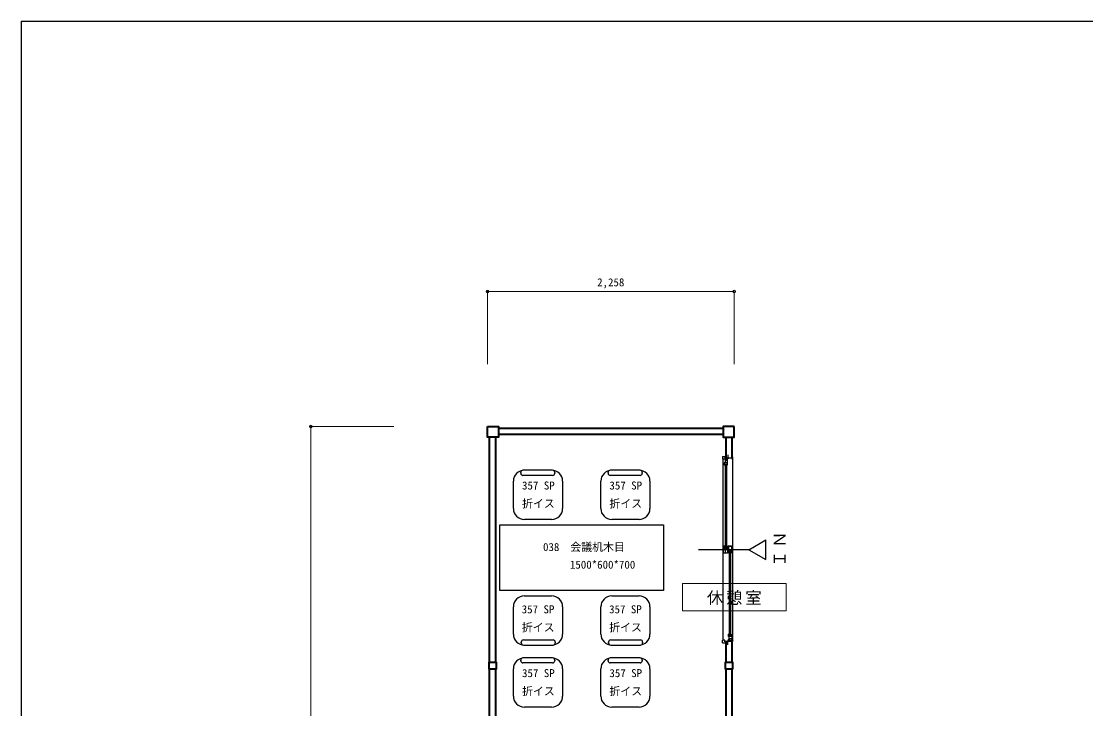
# Model space of a CAD drawing. Units: millimetres, scale not verified. Extents: x -9834 to 9831, y -7043 to 6939.
# Drawn here: x -9834 to -89, y 646 to 6939 of the extents above; entities that cross this region are included whole.
import ezdxf
from ezdxf.enums import TextEntityAlignment as Align

# ---------------------------------------------------------------- set-up
doc = ezdxf.new("R2010")
doc.units = ezdxf.units.MM
doc.header["$LTSCALE"] = 50
doc.header["$PDMODE"] = 32
doc.header["$PDSIZE"] = 25
for name, color, linetype, lineweight in [('0-0', 7, 'Continuous', 25), ('0-1', 7, 'Continuous', 25), ('0-2', 7, 'Continuous', 25), ('0-A', 4, 'Continuous', 18)]:
    doc.layers.add(name, color=color, linetype=linetype, lineweight=lineweight)
doc.styles.add('ＭＳ ゴシック', font='')
doc.styles.get('ＭＳ ゴシック').set_extended_font_data('MS Gothic')

msp = doc.modelspace()

# ---------------------------------------------------------------- linework, layer by layer
at = {"layer": '0-0'}
msp.add_line((-9834.22, 6939.35), (-9834.22, -6336.93), dxfattribs=at)
msp.add_lwpolyline([(-9834.22, 6939.35), (9827.94, 6939.35), (9827.94, -7043.08)], dxfattribs=at)
at = {"layer": '0-1', "color": 2, "lineweight": 40}
for p, q in [((-5545.83, 1072.77), (-5545.83, 3130.77)), ((-5490.83, 1072.77), (-5490.83, 3130.77)), ((-3407.83, 3210.77), (-5465.83, 3210.77)), ((-3407.83, 3155.77), (-5465.83, 3155.77)), ((-3382.83, 3130.77), (-3382.83, 2940.77)), ((-3327.83, 3130.77), (-3327.83, 2940.77)), ((-3382.83, 1262.77), (-3382.83, 1072.77)), ((-3327.83, 1262.77), (-3327.83, 1072.77)), ((-5545.83, -246.23), (-5545.83, 1007.77)), ((-5490.83, -246.23), (-5490.83, 1007.77)), ((-3382.83, 1007.77), (-3382.83, -246.23)), ((-3327.83, 1007.77), (-3327.83, -246.23))]:
    msp.add_line(p, q, dxfattribs=at)
at = {"layer": '0-1'}
for p, q in [((-3412.83, 2954.77), (-3412.83, 2929.77)), ((-3412.83, 2954.77), (-3382.83, 2954.77)), ((-3408.08, 2929.77), (-3412.83, 2929.77)), ((-3408.08, 1273.77), (-3408.08, 2929.77)), ((-3393.08, 2929.77), (-3408.08, 2929.77)), ((-3393.08, 2946.77), (-3393.08, 2929.77)), ((-3323.08, 2940.77), (-3393.08, 2940.77)), ((-3388.33, 2934.77), (-3388.33, 2896.32)), ((-3384.13, 2934.77), (-3388.33, 2934.77)), ((-3384.13, 2934.77), (-3384.13, 2917.52)), ((-3374.33, 2932.77), (-3374.83, 2927.77)), ((-3374.33, 2932.77), (-3374.33, 2940.77)), ((-3369.83, 2937.77), (-3369.83, 2935.77)), ((-3366.83, 2937.77), (-3369.83, 2937.77)), ((-3369.83, 2932.77), (-3369.83, 2930.77)), ((-3366.83, 2930.77), (-3369.83, 2930.77)), ((-3366.08, 2946.77), (-3369.08, 2946.77)), ((-3366.83, 2874.77), (-3366.83, 2937.77)), ((-3366.08, 2971.77), (-3366.08, 2940.77)), ((-3362.93, 2940.77), (-3362.93, 2932.77)), ((-3320.08, 2937.27), (-3323.58, 2940.77)), ((-3323.08, 2952.07), (-3323.08, 2940.77)), ((-3320.08, 1266.27), (-3320.08, 2937.27)), ((-3398.33, 2897.27), (-3398.33, 2874.77)), ((-3388.33, 2897.27), (-3398.33, 2897.27)), ((-3395.13, 2874.77), (-3398.33, 2874.77)), ((-3396.23, 2874.77), (-3394.83, 2874.77)), ((-3366.83, 2917.52), (-3388.33, 2917.52)), ((-3366.83, 2896.32), (-3388.33, 2896.32)), ((-3387.83, 2122.27), (-3387.83, 2886.77)), ((-3375.83, 2122.27), (-3375.83, 2886.77)), ((-3368.83, 2874.77), (-3366.83, 2874.77)), ((-3173.4, 2101.77), (-3016.56, 2192.32)), ((-3016.56, 2011.22), (-3016.56, 2192.32)), ((-3173.4, 2101.77), (-3633.42, 2101.77)), ((-3408.33, 2134.27), (-3408.33, 2069.27)), ((-3394.83, 2134.27), (-3408.33, 2134.27)), ((-3366.83, 2069.27), (-3408.33, 2069.27)), ((-3402.03, 2134.27), (-3402.03, 2113.27)), ((-3366.83, 2113.27), (-3402.03, 2113.27)), ((-3386.58, 2069.27), (-3386.58, 2113.27)), ((-3366.83, 2134.27), (-3368.83, 2134.27)), ((-3366.83, 2134.27), (-3366.83, 2069.27)), ((-3366.83, 2117.97), (-3361.23, 2117.97)), ((-3364.83, 2134.27), (-3327.83, 2134.27)), ((-3364.83, 2121.27), (-3364.83, 2134.27)), ((-3333.13, 2134.27), (-3364.33, 2134.27)), ((-3361.23, 2126.27), (-3361.23, 2117.97)), ((-3359.33, 2134.27), (-3359.33, 2069.27)), ((-3359.33, 2091.07), (-3327.83, 2091.07)), ((-3356.13, 2069.27), (-3359.33, 2069.27)), ((-3357.23, 2069.27), (-3355.83, 2069.27)), ((-3348.83, 1316.77), (-3348.83, 2081.27)), ((-3336.83, 1316.77), (-3336.83, 2081.27)), ((-3327.83, 2069.27), (-3329.83, 2069.27)), ((-3327.83, 2069.27), (-3327.83, 2134.27)), ((-3173.4, 2101.77), (-3016.56, 2011.22)), ((-3412.83, 1248.77), (-3412.83, 1273.77)), ((-3408.08, 1273.77), (-3412.83, 1273.77)), ((-3393.08, 1273.77), (-3408.08, 1273.77)), ((-3393.08, 1256.77), (-3393.08, 1273.77)), ((-3360.83, 1262.77), (-3360.83, 1275.27)), ((-3356.83, 1275.27), (-3360.83, 1275.27)), ((-3356.13, 1328.77), (-3359.33, 1328.77)), ((-3358.33, 1306.27), (-3353.33, 1306.27)), ((-3357.23, 1328.77), (-3355.83, 1328.77)), ((-3356.83, 1262.77), (-3356.83, 1275.27)), ((-3353.33, 1268.77), (-3353.33, 1307.22)), ((-3327.83, 1307.22), (-3353.33, 1307.22)), ((-3353.33, 1283.77), (-3353.33, 1306.27)), ((-3327.83, 1285.47), (-3353.33, 1285.47)), ((-3349.13, 1268.77), (-3353.33, 1268.77)), ((-3349.13, 1268.77), (-3349.13, 1285.47)), ((-3339.83, 1275.77), (-3339.33, 1270.78)), ((-3339.33, 1270.75), (-3339.33, 1262.77)), ((-3334.83, 1270.77), (-3334.83, 1272.77)), ((-3331.83, 1272.77), (-3334.83, 1272.77)), ((-3334.83, 1265.77), (-3334.83, 1267.77)), ((-3331.83, 1272.83), (-3327.83, 1283.76)), ((-3331.83, 1272.83), (-3331.83, 1265.77)), ((-3327.83, 1328.77), (-3329.83, 1328.77)), ((-3327.33, 1272.77), (-3328.83, 1272.77)), ((-3327.83, 1328.77), (-3327.83, 1283.76)), ((-3327.33, 1262.77), (-3327.33, 1272.77)), ((-3412.83, 1248.77), (-3382.83, 1248.77)), ((-3366.08, 1256.77), (-3369.08, 1256.77)), ((-3366.08, 1231.77), (-3366.08, 1262.77)), ((-3331.83, 1265.77), (-3334.83, 1265.77)), ((-3320.08, 1266.27), (-3323.58, 1262.77))]:
    msp.add_line(p, q, dxfattribs=at)
at = {"layer": '0-1', "color": 2, "lineweight": 40}
for points in [[(-5565.83, 3230.77), (-5465.83, 3230.77), (-5465.83, 3130.77), (-5565.83, 3130.77)], [(-3307.83, 3230.77), (-3407.83, 3230.77), (-3407.83, 3130.77), (-3307.83, 3130.77)], [(-5550.83, 1072.77), (-5485.83, 1072.77), (-5485.83, 1007.77), (-5550.83, 1007.77)], [(-3322.83, 1007.77), (-3387.83, 1007.77), (-3387.83, 1072.77), (-3322.83, 1072.77)]]:
    msp.add_lwpolyline(points, close=True, dxfattribs=at)
at = {"layer": '0-1'}
for points in [[(-3327.33, 2940.77), (-3327.33, 2930.77), (-3328.83, 2930.77)], [(-3353.83, 1306.27), (-3359.33, 1306.27), (-3359.33, 1328.77)], [(-3323.08, 1251.47), (-3323.08, 1262.77), (-3393.08, 1262.77)]]:
    msp.add_lwpolyline(points, dxfattribs=at)
msp.add_arc((-3339.63, 1270.75), 0.3, 0, 5.71059, dxfattribs=at)
at = {"layer": '0-2'}
for p, q in [((-4969.25, 2829.09), (-5241.52, 2829.09)), ((-4169.25, 2829.09), (-4441.52, 2829.09)), ((-5328.28, 2479.08), (-5328.28, 2729.09)), ((-5261.52, 2802.52), (-5261.52, 2809.08)), ((-4969.25, 2782.52), (-5241.52, 2782.52)), ((-4949.25, 2809.08), (-4949.25, 2802.52)), ((-4878.28, 2729.09), (-4878.28, 2479.08)), ((-4528.28, 2479.08), (-4528.28, 2729.09)), ((-4461.52, 2802.52), (-4461.52, 2809.08)), ((-4169.25, 2782.52), (-4441.52, 2782.52)), ((-4149.25, 2809.08), (-4149.25, 2802.52)), ((-4078.28, 2729.09), (-4078.28, 2479.08)), ((-4978.28, 2379.08), (-5228.28, 2379.08)), ((-4178.28, 2379.08), (-4428.28, 2379.08)), ((-5228.28, 1679.09), (-4978.28, 1679.09)), ((-4428.28, 1679.09), (-4178.28, 1679.09)), ((-5328.28, 1329.09), (-5328.28, 1579.09)), ((-4878.28, 1579.09), (-4878.28, 1329.09)), ((-4528.28, 1329.09), (-4528.28, 1579.09)), ((-4078.28, 1579.09), (-4078.28, 1329.09)), ((-5237.31, 1275.65), (-4965.03, 1275.65)), ((-4437.31, 1275.65), (-4165.03, 1275.65)), ((-5257.31, 1249.09), (-5257.31, 1255.65)), ((-5237.31, 1229.09), (-4965.03, 1229.09)), ((-4945.03, 1255.65), (-4945.03, 1249.09)), ((-4457.31, 1249.09), (-4457.31, 1255.65)), ((-4437.31, 1229.09), (-4165.03, 1229.09)), ((-4145.03, 1255.65), (-4145.03, 1249.09)), ((-5261.52, 1084.8), (-5261.52, 1091.37)), ((-4969.25, 1111.37), (-5241.52, 1111.37)), ((-4949.25, 1091.37), (-4949.25, 1084.8)), ((-4461.52, 1084.8), (-4461.52, 1091.37)), ((-4169.25, 1111.37), (-4441.52, 1111.37)), ((-4149.25, 1091.37), (-4149.25, 1084.8)), ((-5328.28, 761.37), (-5328.28, 1011.37)), ((-4969.25, 1064.8), (-5241.52, 1064.8)), ((-4878.28, 1011.37), (-4878.28, 761.37)), ((-4528.28, 761.37), (-4528.28, 1011.37)), ((-4169.25, 1064.8), (-4441.52, 1064.8)), ((-4078.28, 1011.37), (-4078.28, 761.37)), ((-4978.28, 661.37), (-5228.28, 661.37)), ((-4178.28, 661.37), (-4428.28, 661.37))]:
    msp.add_line(p, q, dxfattribs=at)
msp.add_lwpolyline([(-5453.28, 1729.09), (-5453.28, 2329.09), (-3953.28, 2329.09), (-3953.28, 1729.09)], close=True, dxfattribs=at)
at = {"layer": '0-2', "color": 4, "lineweight": 18}
msp.add_lwpolyline([(-3781.69, 1543.19), (-2831.69, 1543.19), (-2831.69, 1793.19), (-3781.69, 1793.19)], close=True, dxfattribs=at)
at = {"layer": '0-2'}
for centre, radius, start, end in [((-5228.28, 2729.09), 100, 90, 180), ((-5241.52, 2809.08), 20, 90, 180), ((-4978.28, 2729.09), 100, 0, 90), ((-4969.25, 2809.08), 20, 0, 90), ((-4428.28, 2729.09), 100, 90, 180), ((-4441.52, 2809.08), 20, 90, 180), ((-4178.28, 2729.09), 100, 0, 90), ((-4169.25, 2809.08), 20, 0, 90), ((-5241.52, 2802.52), 20, 180, 270), ((-4969.25, 2802.52), 20, 270, 0), ((-4441.52, 2802.52), 20, 180, 270), ((-4169.25, 2802.52), 20, 270, 0), ((-5228.28, 2479.08), 100, 180, 270), ((-4978.28, 2479.08), 100, 270, 0), ((-4428.28, 2479.08), 100, 180, 270), ((-4178.28, 2479.08), 100, 270, 0), ((-5228.28, 1579.09), 100, 90, 180), ((-4978.28, 1579.09), 100, 0, 90), ((-4428.28, 1579.09), 100, 90, 180), ((-4178.28, 1579.09), 100, 0, 90), ((-5228.28, 1329.09), 100, 180, 270), ((-5237.31, 1255.65), 20, 90, 180), ((-4978.28, 1329.09), 100, 270, 0), ((-4965.03, 1255.65), 20, 0, 90), ((-4428.28, 1329.09), 100, 180, 270), ((-4437.31, 1255.65), 20, 90, 180), ((-4178.28, 1329.09), 100, 270, 0), ((-4165.03, 1255.65), 20, 0, 90), ((-5237.31, 1249.09), 20, 180, 270), ((-4965.03, 1249.09), 20, 270, 0), ((-4437.31, 1249.09), 20, 180, 270), ((-4165.03, 1249.09), 20, 270, 0), ((-5228.28, 1011.37), 100, 90, 180), ((-5241.52, 1091.37), 20, 90, 180), ((-5241.52, 1084.8), 20, 180, 270), ((-4978.28, 1011.37), 100, 0, 90), ((-4969.25, 1091.37), 20, 0, 90), ((-4969.25, 1084.8), 20, 270, 0), ((-4428.28, 1011.37), 100, 90, 180), ((-4441.52, 1091.37), 20, 90, 180), ((-4441.52, 1084.8), 20, 180, 270), ((-4178.28, 1011.37), 100, 0, 90), ((-4169.25, 1091.37), 20, 0, 90), ((-4169.25, 1084.8), 20, 270, 0), ((-5228.28, 761.37), 100, 180, 270), ((-4978.28, 761.37), 100, 270, 0), ((-4428.28, 761.37), 100, 180, 270), ((-4178.28, 761.37), 100, 270, 0)]:
    msp.add_arc(centre, radius, start, end, dxfattribs=at)
at = {"layer": '0-A'}
for p, q in [((-5565.83, 4466.06), (-5565.83, 3800.9)), ((-5565.83, 4466.06), (-3307.83, 4466.06)), ((-3307.83, 4466.06), (-3307.83, 3800.9)), ((-7183.71, 3230.77), (-6423.53, 3230.77)), ((-7183.71, 3230.77), (-7183.71, -2469.23))]:
    msp.add_line(p, q, dxfattribs=at)
for p in [(-5565.83, 4466.06), (-3307.83, 4466.06), (-7183.71, 3230.77)]:
    msp.add_point(p, dxfattribs=at)

# ---------------------------------------------------------------- texts
at = {"layer": '0-1', "insert": (-2836.24, 1944.15), "char_height": 110, "attachment_point": 7, "rotation": 90, "style": 'ＭＳ ゴシック'}
msp.add_mtext('\\T1.17;ＩＮ', dxfattribs=at)
at = {"layer": '0-2', "color": 4, "style": 'ＭＳ ゴシック'}
for s, p in [('357 SP', (-5249.5, 2630.83)), ('357 SP', (-4449.5, 2630.83)), ('折イス', (-5249.5, 2464.89)), ('折イス', (-4449.5, 2464.89)), ('038\u3000会議机木目', (-5057.34, 2067.57)), ('1500*600*700', (-4811.04, 1905.93)), ('357 SP', (-5252.41, 1497.35)), ('357 SP', (-4452.41, 1497.35)), ('折イス', (-5252.41, 1331.41)), ('折イス', (-4452.41, 1331.41)), ('357 SP', (-5249.5, 913.11)), ('357 SP', (-4449.5, 913.11)), ('折イス', (-5249.5, 747.17)), ('折イス', (-4449.5, 747.17))]:
    msp.add_text(s, height=73.31, dxfattribs=at).set_placement(p, align=Align.BOTTOM_LEFT)
at = {"layer": '0-2', "insert": (-3557.16, 1594.2), "char_height": 110, "attachment_point": 7, "style": 'ＭＳ ゴシック'}
msp.add_mtext('\\T1.17;休憩室', dxfattribs=at)
at = {"layer": '0-A', "style": 'ＭＳ ゴシック'}
msp.add_text('2,258', height=73.31, dxfattribs=at).set_placement((-4561.83, 4491.06), align=Align.BOTTOM_LEFT)

doc.saveas('drawing.dxf')
